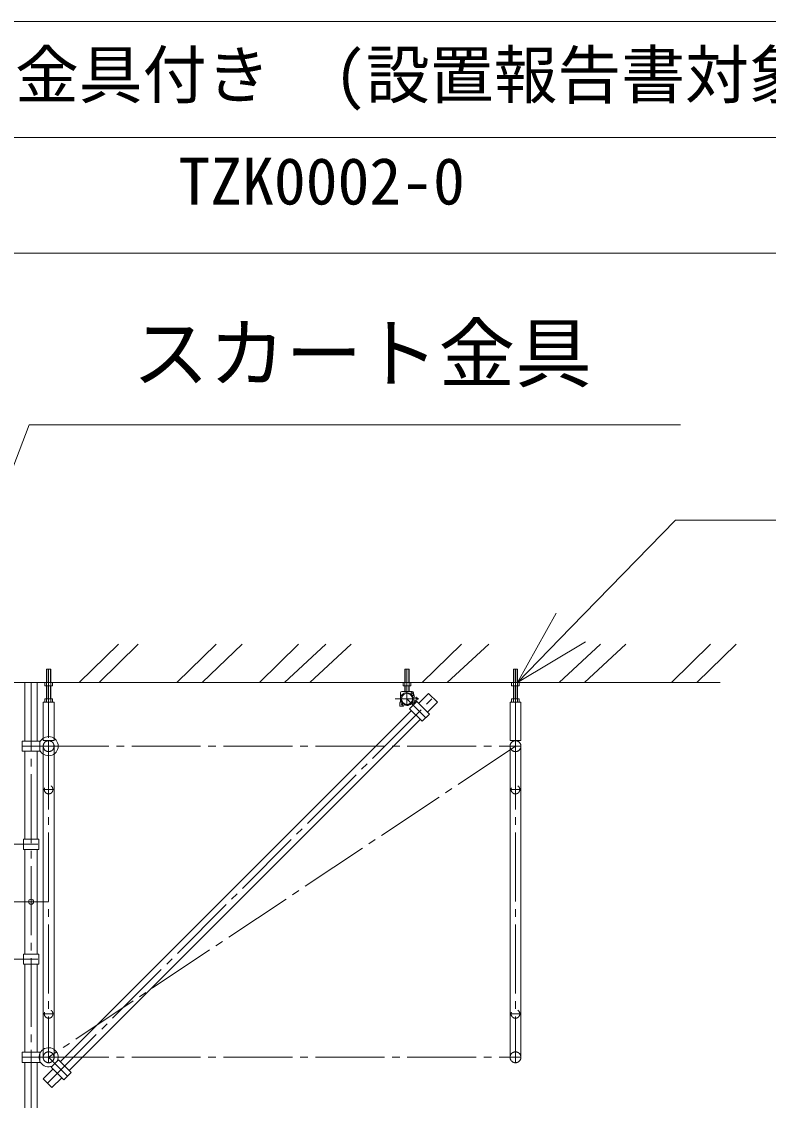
# Model space of a CAD drawing. Units: millimetres, scale not verified. Extents: x -12638 to 12166, y -17544 to 17543.
# Drawn here: x 30 to 2956, y 13316 to 17543 of the extents above; entities that cross this region are included whole.
import ezdxf
from ezdxf.enums import TextEntityAlignment as Align

# ---------------------------------------------------------------- set-up
doc = ezdxf.new("R2010")
doc.units = ezdxf.units.MM
doc.header["$LTSCALE"] = 30
doc.linetypes.add('CHAIN2', pattern=[12, 9, -1, 1, -1])
doc.linetypes.add('DASHED2', pattern=[3, 2, -1])
for name, color, linetype, lineweight in [('0-1_DEFPOINTS', 7, 'Continuous', 18), ('0-2_10 常用実線', 3, 'Continuous', 18), ('0-3_12 常用一点鎖線', 3, 'CHAIN2', 18), ('0-7_40 強調実線', 1, 'Continuous', 18), ('0-9_32 補完一点鎖線', 6, 'CHAIN2', 18), ('0-A_30 補完実線', 6, 'Continuous', 18), ('0-C_20 準用実線', 4, 'Continuous', 18), ('0-D_22 準用一点鎖線', 4, 'CHAIN2', 18), ('0-E_21 準用破線', 4, 'DASHED2', 18), ('0-F_05 寸法', 7, 'Continuous', 18)]:
    doc.layers.add(name, color=color, linetype=linetype, lineweight=lineweight)
doc.styles.add('ＭＳ ゴシック', font='')
doc.styles.get('ＭＳ ゴシック').set_extended_font_data('MS Gothic')

msp = doc.modelspace()

# ---------------------------------------------------------------- linework, layer by layer
at = {"layer": '0-1_DEFPOINTS'}
for p, q in [((57.4, 14094.56), (77.4, 14094.56)), ((67.4, 14084.56), (67.4, 14104.56))]:
    msp.add_line(p, q, dxfattribs=at)
msp.add_circle((67.4, 14094.56), 10, dxfattribs=at)
at = {"layer": '0-2_10 常用実線'}
for points in [[(97.4, 14339.56), (37.4, 14339.56), (37.4, 14299.56), (97.4, 14299.56)], [(97.4, 13849.56), (37.4, 13849.56), (37.4, 13889.56), (97.4, 13889.56)]]:
    msp.add_lwpolyline(points, close=True, dxfattribs=at)
at = {"layer": '0-3_12 常用一点鎖線'}
for p, q in [((94.67, 14319.56), (-114.69, 14319.56)), ((136.4, 14094.56), (-7201.6, 14094.56)), ((136.4, 14094.56), (-630.22, 14094.56)), ((94.67, 13869.56), (-114.69, 13869.56))]:
    msp.add_line(p, q, dxfattribs=at)
at = {"layer": '0-7_40 強調実線'}
for p, q in [((256.56, 14954.06), (410.46, 15104.26)), ((333.79, 14954.06), (487.45, 15104.26)), ((638.52, 14954.06), (792.42, 15104.26)), ((738.48, 14954.06), (895.2, 15104.26)), ((962.31, 14954.06), (1115.97, 15104.26)), ((1060.12, 14953.58), (1222.49, 15104.26)), ((1160.12, 14954.06), (1321.98, 15104.26)), ((1600.28, 14954.06), (1753.94, 15104.26)), ((1698.1, 14953.58), (1860.47, 15104.26)), ((2136.13, 14953.58), (2298.49, 15104.26)), ((2236.12, 14954.06), (2397.98, 15104.26)), ((2576.28, 14954.06), (2729.94, 15104.26)), ((2676.28, 14954.06), (2829.94, 15104.26)), ((43.1, 14954.06), (-532.6, 14954.06)), ((91.7, 14954.06), (121.4, 14954.06)), ((151.4, 14954.06), (1525.4, 14954.06)), ((1555.4, 14954.06), (1950.4, 14954.06)), ((1980.4, 14954.06), (2766.84, 14954.06))]:
    msp.add_line(p, q, dxfattribs=at)
at = {"layer": '0-9_32 補完一点鎖線'}
for p, q in [((136.4, 15006.2), (136.4, 14726.81)), ((1540.4, 15006.2), (1540.4, 14863.71)), ((1965.4, 15006.2), (1965.4, 14726.81)), ((67.4, 14954.06), (67.4, 13135.06)), ((132.15, 13383.23), (1642.22, 14893.3)), ((1586.2, 14889.06), (1494.59, 14889.06)), ((1540.4, 14889.06), (1613.93, 14815.52)), ((1558.56, 14910.96), (1570.58, 14873.97)), ((1576.65, 14890.22), (1583.27, 14891.93)), ((1965.4, 14725.41), (1965.4, 14807.76)), ((32.72, 14704.06), (101.72, 14704.06)), ((32.72, 13485.06), (101.72, 13485.06)), ((136.4, 13485.06), (209.58, 13411.87))]:
    msp.add_line(p, q, dxfattribs=at)
at = {"layer": '0-A_30 補完実線'}
for p, q in [((129.65, 14954.06), (129.65, 15006.2)), ((143.15, 15006.2), (143.15, 14954.06)), ((1533.65, 15006.2), (1533.65, 14954.06)), ((1547.15, 14954.06), (1547.15, 15006.2)), ((1958.65, 14954.06), (1958.65, 15006.2)), ((1972.15, 15006.2), (1972.15, 14954.06)), ((43.1, 14954.06), (43.1, 14724.06)), ((91.7, 14954.06), (43.1, 14954.06)), ((91.7, 14954.06), (91.7, 14724.06)), ((129.65, 14888.95), (129.65, 14940.81)), ((143.15, 14940.81), (143.15, 14888.95)), ((144.4, 14954.06), (144.4, 14876.81)), ((1532.4, 14954.06), (1532.4, 14918.41)), ((1533.65, 14940.81), (1533.65, 14918.41)), ((1547.15, 14918.41), (1547.15, 14940.81)), ((1958.65, 14888.95), (1958.65, 14940.81)), ((1972.15, 14940.81), (1972.15, 14888.95)), ((1973.4, 14954.06), (1973.4, 14876.81)), ((1515.39, 14878.13), (1515.39, 14913.41)), ((1520.4, 14918.41), (1560.4, 14918.41)), ((1558.76, 14901.04), (1556.11, 14903.76)), ((1577.03, 14895.89), (1560.96, 14894.81)), ((1562.3, 14900.47), (1562.71, 14900.68)), ((1579.73, 14885.45), (1564.17, 14880.26)), ((1565.4, 14905.11), (1565.4, 14913.41)), ((1565.4, 14911.39), (1569.55, 14895.38)), ((1575.17, 14877.6), (1572.88, 14883.16)), ((1578.03, 14878.55), (1575.74, 14884.12)), ((1579.1, 14894.39), (1580.82, 14887.77)), ((1625.04, 14910.48), (1586.14, 14871.59)), ((1625.04, 14910.48), (1659.4, 14876.11)), ((115.05, 14726.81), (115.05, 14876.81)), ((115.05, 14876.81), (157.75, 14876.81)), ((157.75, 14876.81), (157.75, 14726.81)), ((182.14, 13467.59), (1557.86, 14843.31)), ((1512.4, 14873.41), (1515.39, 14878.13)), ((1512.4, 14862.41), (1512.4, 14873.41)), ((1514.39, 14860.41), (1523.48, 14860.41)), ((1528.68, 14870.7), (1525.19, 14874.39)), ((1529.38, 14867.8), (1528.27, 14864.01)), ((1561.88, 14873.16), (1561.42, 14874.9)), ((1564.28, 14871.86), (1561.88, 14873.16)), ((1564.73, 14874.12), (1563.54, 14878.71)), ((1576.89, 14876.07), (1564.28, 14871.86)), ((1576.89, 14876.07), (1578.03, 14878.55)), ((1620.51, 14837.22), (1659.4, 14876.11)), ((1944.05, 14726.81), (1944.05, 14876.81)), ((1944.05, 14876.81), (1986.75, 14876.81)), ((1986.75, 14876.81), (1986.75, 14726.81)), ((1592.23, 14808.94), (216.51, 13433.22)), ((115.05, 14726.81), (157.75, 14726.81)), ((1944.05, 14726.81), (1986.75, 14726.81)), ((43.1, 14684.06), (43.1, 14339.56)), ((91.7, 14684.06), (91.7, 14339.56)), ((43.1, 14299.56), (43.1, 13889.56)), ((43.1, 14299.56), (43.1, 13889.56)), ((91.7, 14299.56), (91.7, 13889.56)), ((91.7, 14299.56), (91.7, 13889.56)), ((43.1, 13849.56), (43.1, 13505.06)), ((91.7, 13849.56), (91.7, 13505.06)), ((43.1, 13465.06), (43.1, 13440.36)), ((91.7, 13465.06), (91.7, 13440.36)), ((43.1, 13391.76), (43.1, 13440.36)), ((91.7, 13440.36), (91.7, 13391.76)), ((114.97, 13400.41), (153.86, 13439.31)), ((114.97, 13400.41), (149.34, 13366.05)), ((188.23, 13404.94), (149.34, 13366.05)), ((43.1, 13391.76), (43.1, 13135.06)), ((91.7, 13391.76), (91.7, 13135.06))]:
    msp.add_line(p, q, dxfattribs=at)
for points in [[(128.4, 14876.81), (128.4, 14954.06), (128.4, 15006.2), (144.4, 15006.2), (144.4, 14954.06)], [(1548.4, 14918.41), (1548.4, 14954.06), (1548.4, 15006.2), (1532.4, 15006.2), (1532.4, 14954.06)], [(1957.4, 14876.81), (1957.4, 14954.06), (1957.4, 15006.2), (1973.4, 15006.2), (1973.4, 14954.06)], [(121.4, 14876.81), (121.4, 14888.95), (151.4, 14888.95), (151.4, 14876.81)], [(1950.4, 14876.81), (1950.4, 14888.95), (1980.4, 14888.95), (1980.4, 14876.81)]]:
    msp.add_lwpolyline(points, dxfattribs=at)
for points in [[(151.4, 14940.81), (121.4, 14940.81), (121.4, 14954.06), (151.4, 14954.06)], [(1525.4, 14940.81), (1555.4, 14940.81), (1555.4, 14954.06), (1525.4, 14954.06)], [(1980.4, 14940.81), (1950.4, 14940.81), (1950.4, 14954.06), (1980.4, 14954.06)], [(1599.79, 14801.37), (1550.29, 14850.87), (1578.58, 14879.16), (1628.08, 14829.66)], [(101.72, 14724.06), (101.72, 14684.06), (32.72, 14684.06), (32.72, 14724.06)], [(101.72, 13505.06), (101.72, 13465.06), (32.72, 13465.06), (32.72, 13505.06)], [(195.79, 13397.37), (146.29, 13446.87), (174.58, 13475.16), (224.08, 13425.66)]]:
    msp.add_lwpolyline(points, close=True, dxfattribs=at)
for centre in [(1558.56, 14910.96), (1521.23, 14868.02)]:
    msp.add_circle(centre, 3, dxfattribs=at)
for centre, radius, start, end in [((1539.19, 14889.53), 24.19, 69.30732, 69.30702), ((1520.4, 14913.41), 5, 90, 180), ((1540.4, 14889.06), 21.35, 90, 27.51576), ((1540.4, 14889.06), 25.35, 243.2327, 339.68729), ((1540.4, 14889.06), 21.35, 27.51576, 90), ((1560.91, 14903.13), 3, 224.19308, 297.51576), ((1560.4, 14913.41), 5, 0, 90), ((1560.4, 14905.11), 5, 297.51576, 0), ((1577.16, 14893.89), 2, 14.53401, 93.81409), ((1578.88, 14887.26), 2, 295.23276, 14.51284), ((1514.39, 14862.41), 2, 180, 270), ((1523.48, 14865.41), 5, 270, 343.73981), ((1526.5, 14868.64), 3, 343.73981, 43.40887), ((1562.67, 14875.54), 2.5, 251.54564, 325.49394), ((1565.55, 14889.1), 15, 266.86911, 309.9942), ((1575.96, 14879.97), 2.5, 251.42374, 325.37204), ((136.4, 14704.06), 37.5, 202.83408, 157.16592), ((136.4, 13485.06), 37.5, 337.83408, 292.16592)]:
    msp.add_arc(centre, radius, start, end, dxfattribs=at)
at = {"layer": '0-C_20 準用実線'}
for p, q in [((115.05, 13485.06), (115.05, 14704.06)), ((157.75, 14704.06), (157.75, 13485.06)), ((1944.05, 13485.06), (1944.05, 14704.06)), ((1986.75, 14704.06), (1986.75, 13485.06))]:
    msp.add_line(p, q, dxfattribs=at)
at = {"layer": '0-D_22 準用一点鎖線'}
for p, q in [((136.4, 14725.41), (136.4, 13463.71)), ((1965.4, 14725.41), (1965.4, 13463.71)), ((101.72, 14704.06), (1986.75, 14704.06)), ((1965.4, 14704.06), (136.4, 13485.06)), ((157.75, 14534.14), (115.04, 14534.14)), ((1986.75, 14534.14), (1944.04, 14534.14)), ((157.75, 13655.06), (115.05, 13655.05)), ((1986.75, 13655.06), (1944.05, 13655.05)), ((101.72, 13485.06), (1986.75, 13485.06))]:
    msp.add_line(p, q, dxfattribs=at)
for centre in [(136.4, 14704.06), (1965.4, 14704.06), (136.4, 13485.06), (1965.4, 13485.06)]:
    msp.add_circle(centre, 21.35, dxfattribs=at)
at = {"layer": '0-E_21 準用破線'}
for centre in [(136.39, 14534.14), (1965.39, 14534.14), (136.4, 13655.06), (1965.4, 13655.06)]:
    msp.add_circle(centre, 17, dxfattribs=at)
at = {"layer": '0-F_05 寸法'}
for p, q in [((-8396.6, 17089.54), (5925.13, 17089.54)), ((1973.4, 14954.06), (2182.56, 15169.12))]:
    msp.add_line(p, q, dxfattribs=at)
msp.add_lwpolyline([(-8396.6, 17543.09), (5925.13, 17543.09), (5925.13, 16635.98), (-8396.6, 16635.98)], close=True, dxfattribs=at)
for points in [[(-300.8, 15016.9), (59.53, 15962.67), (2611.99, 15962.67)], [(2182.56, 15169.12), (2591.89, 15590), (5489.5, 15590)], [(2240.18, 15113.07), (1973.4, 14954.06), (2124.93, 15225.16)]]:
    msp.add_lwpolyline(points, dxfattribs=at)

# ---------------------------------------------------------------- texts
at = {"layer": '0-F_05 寸法', "style": 'ＭＳ ゴシック'}
for s, height, p in [('図面名称 \u3000\u3000  \u3000\u3000\u3000\u3000\u3000\u3000ベストエレベーターTEL-900Ⅱ\u3000スカート金具付き\u3000(設置報告書対象機種)', 183.3, (-7992.75, 17187.97)), ('\u3000\u3000竹本機械工業株式会社      \u3000\u3000\u3000\u3000\u3000 図番        \u3000\u3000\u3000\u3000\u3000\u3000\u3000\u3000TZK0002-0', 183.3, (-7976.08, 16771.31)), ('スカート金具', 219.9, (464.53, 16067.67))]:
    msp.add_text(s, height=height, dxfattribs=at).set_placement(p, align=Align.BOTTOM_LEFT)

doc.saveas('drawing.dxf')
